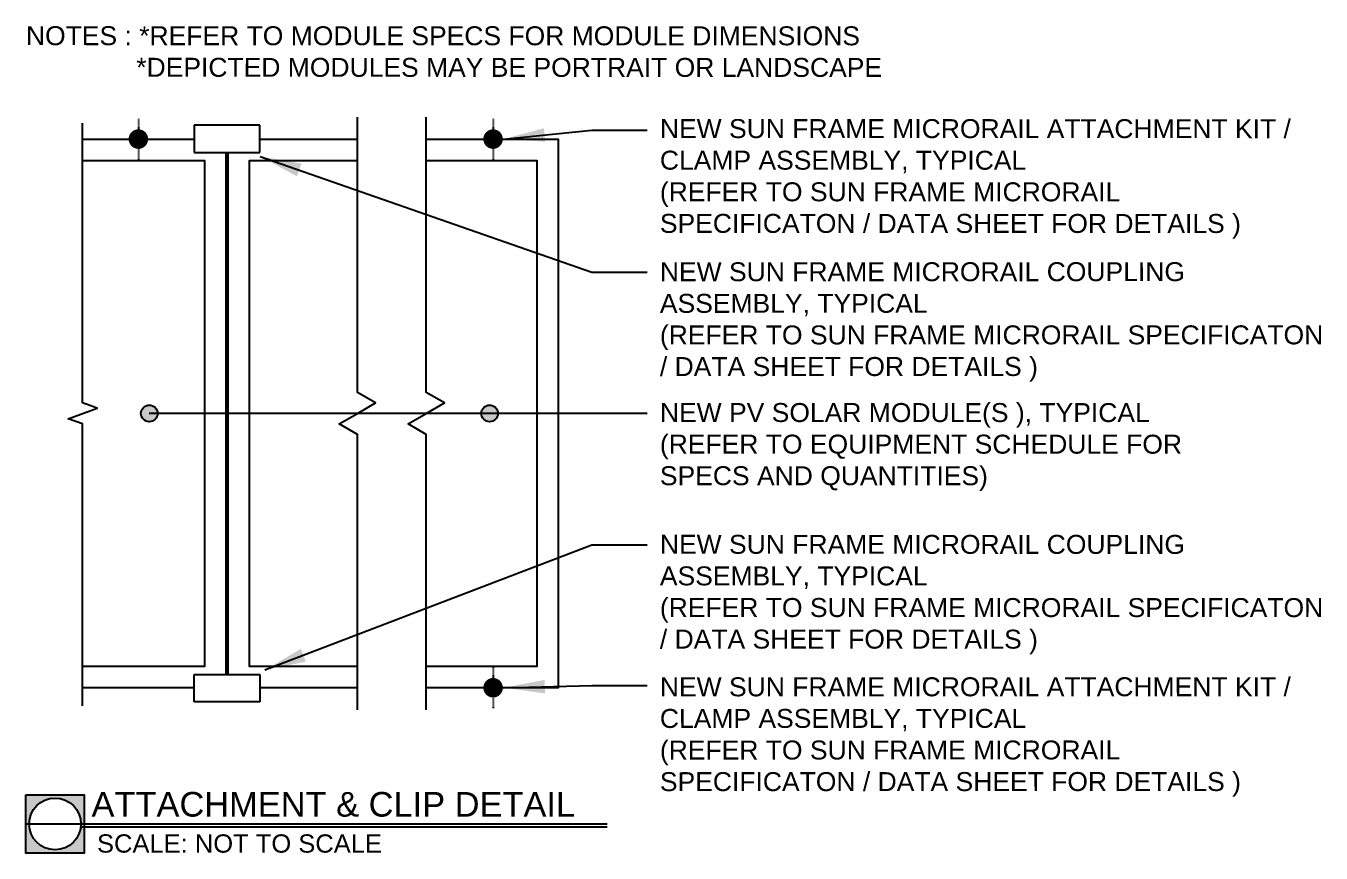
# Model space of a CAD drawing. Header units: feet. Extents: x 7599 to 8240, y -11181 to 1634.
# Drawn here: x 7599.3 to 7861, y -11181.2 to -11014.1 of the extents above; entities that cross this region are included whole.
import ezdxf

# ---------------------------------------------------------------- set-up
doc = ezdxf.new("R2010")
doc.units = ezdxf.units.FT
doc.header["$MEASUREMENT"] = 0
doc.linetypes.add('HIDDEN', pattern=[0.375, 0.25, -0.125])
doc.styles.add('PAPER SPACE TXT', font='technic_.ttf', dxfattribs={"height": 0.125})
doc.styles.add('TITLE BBLOCK TEXT', font='ARIALUNI.TTF')
doc.dimstyles.new('PAPER SPACE', dxfattribs={"dimscale": 0, "dimtxt": 0.125, "dimasz": 0.125, "dimexe": 0, "dimexo": 0.020508, "dimgap": 0.041992, "dimtad": 1, "dimdec": 4, "dimzin": 3, "dimdsep": 46, "dimlunit": 4, "dimtxsty": 'PAPER SPACE TXT', "dimcen": 0.125, "dimclrd": 1, "dimclre": 1, "dimclrt": 7, "dimadec": 0, "dimazin": 0, "dimtfac": 1, "dimtdec": 4, "dimtofl": 0, "dimtmove": 2, "dimatfit": 3, "dimfxl": 1, "dimfrac": 2, "dimtolj": 1, "dimtzin": 0, "dimarcsym": 1})

msp = doc.modelspace()

# ---------------------------------------------------------------- hatches: boundary and pattern name
h = msp.add_hatch(color=1)
h.dxf.hatch_style = 1
edge = h.paths.add_edge_path()
edge.add_arc((7624.22, -11092.38), 1.68, 0, 360)
h = msp.add_hatch(color=1)
h.dxf.hatch_style = 1
edge = h.paths.add_edge_path()
edge.add_arc((7693, -11092.38), 1.68, 0, 360)
h = msp.add_hatch(color=6)
h.dxf.hatch_style = 1
h.paths.add_polyline_path([(7611.08, -11169.43), (7599.29, -11169.43), (7599.29, -11181.22), (7611.08, -11181.22)])
h.paths.add_polyline_path([(7610.42, -11175.32, -1), (7599.95, -11175.32, -1)], flags=16)

# ---------------------------------------------------------------- linework, layer by layer
at = {"color": 1, "linetype": 'HIDDEN', "ltscale": 0.25}
for p, q in [((7622.01, -11032.84), (7622.01, -11041.07)), ((7693.7, -11032.84), (7693.7, -11041.07)), ((7693.7, -11143.7), (7693.7, -11151.93))]:
    msp.add_line(p, q, dxfattribs=at)
at = {"color": 1, "linetype": 'Continuous'}
for p, q in [((7646.56, -11034.13), (7633.28, -11034.13)), ((7633.28, -11034.13), (7633.28, -11039.63)), ((7646.56, -11039.63), (7646.56, -11034.13)), ((7633.28, -11039.63), (7646.56, -11039.63)), ((7633.28, -11150.64), (7633.28, -11145.13)), ((7633.28, -11145.13), (7646.56, -11145.13)), ((7646.56, -11145.13), (7646.56, -11150.64)), ((7646.56, -11150.64), (7633.28, -11150.64))]:
    msp.add_line(p, q, dxfattribs=at)
at = {"color": 6}
msp.add_line((7599.29, -11175.32), (7716.73, -11175.32), dxfattribs=at)
at = {"color": 251, "linetype": 'Continuous'}
msp.add_line((7610.42, -11175.92), (7716.73, -11175.92), dxfattribs=at)
at = {"color": 3, "linetype": 'Continuous', "flags": 128}
msp.add_lwpolyline([(7610.75, -11151.44), (7610.75, -11094.51), (7607.82, -11093.45), (7613.67, -11091.32), (7610.75, -11090.26), (7610.75, -11033.75)], dxfattribs=at)
at = {"color": 3, "flags": 128}
for points in [[(7666.29, -11152.28), (7666.29, -11096.62), (7662.62, -11094.5), (7666.29, -11092.38), (7669.96, -11090.26), (7666.29, -11088.15), (7666.29, -11032.49)], [(7680.19, -11152.28), (7680.19, -11096.62), (7676.52, -11094.5), (7680.19, -11092.38), (7683.86, -11090.26), (7680.19, -11088.15), (7680.19, -11032.49)]]:
    msp.add_lwpolyline(points, dxfattribs=at)
at = {"const_width": 1.97, "flags": 128}
for points in [[(7621.03, -11036.95, 1), (7623, -11036.95, 1)], [(7692.71, -11036.95, 1), (7694.68, -11036.95, 1)], [(7692.71, -11147.81, 1), (7694.68, -11147.81, 1)]]:
    msp.add_lwpolyline(points, format="xyb", close=True, dxfattribs=at)
at = {"color": 7, "linetype": 'Continuous', "flags": 128}
for points in [[(7610.75, -11036.95), (7633.28, -11036.95)], [(7646.56, -11036.95), (7666.29, -11036.95)], [(7680.19, -11036.95), (7706.82, -11036.95), (7706.82, -11147.81), (7680.19, -11147.81)], [(7639.67, -11039.63), (7639.67, -11145.13)], [(7640.17, -11145.13), (7640.17, -11039.63)], [(7633.28, -11147.81), (7610.75, -11147.81)], [(7666.29, -11147.81), (7646.56, -11147.81)]]:
    msp.add_lwpolyline(points, dxfattribs=at)
at = {"color": 8, "linetype": 'Continuous', "flags": 128}
for points in [[(7610.75, -11041.25), (7635.37, -11041.25), (7635.37, -11143.52), (7610.75, -11143.52)], [(7666.29, -11143.52), (7644.46, -11143.52), (7644.46, -11041.25), (7666.29, -11041.25)], [(7680.19, -11041.25), (7702.52, -11041.25), (7702.52, -11143.52), (7680.19, -11143.52)]]:
    msp.add_lwpolyline(points, dxfattribs=at)
at = {"color": 1, "flags": 128}
msp.add_lwpolyline([(7724.81, -11092.38), (7624.22, -11092.38)], dxfattribs=at)
at = {"color": 6}
msp.add_lwpolyline([(7599.29, -11169.43), (7611.08, -11169.43), (7611.08, -11181.22), (7599.29, -11181.22)], close=True, dxfattribs=at)
at = {"color": 1}
for centre in [(7624.22, -11092.38), (7693, -11092.38)]:
    msp.add_circle(centre, 1.68, dxfattribs=at)
at = {"color": 6}
msp.add_circle((7605.18, -11175.32), 5.23, dxfattribs=at)

# ---------------------------------------------------------------- texts
at = {"color": 7, "style": 'TITLE BBLOCK TEXT'}
for s, insert, char_height, width, attachment_point, rotation in [('\\pi-19.149,l19.149;NOTES : *REFER TO MODULE SPECS FOR MODULE DIMENSIONS\\P\\pi0,l0;               *DEPICTED MODULES MAY BE PORTRAIT OR LANDSCAPE\\P\\P\\pi-19.149,l19.149;               ', (7599.3, -11014.14), 3.8299, 248.3125, 1, 359.9886), ('NEW SUN FRAME MICRORAIL ATTACHMENT KIT /\\PCLAMP ASSEMBLY, TYPICAL\\P(REFER TO SUN FRAME MICRORAIL SPECIFICATON / DATA SHEET FOR DETAILS )', (7727.4, -11032.91), 3.8299, 129.0612, 1, 359.9886), ('NEW SUN FRAME MICRORAIL COUPLING ASSEMBLY, TYPICAL\\P(REFER TO SUN FRAME MICRORAIL SPECIFICATON / DATA SHEET FOR DETAILS )', (7727.4, -11085.98), 3.8299, 136.3807, 7, 0.0114), ('NEW PV SOLAR MODULE(S ), TYPICAL\\P(REFER TO EQUIPMENT SCHEDULE FOR SPECS AND QUANTITIES)', (7727.4, -11090.28), 3.8299, 105.4472, 1, 359.9886), ('NEW SUN FRAME MICRORAIL COUPLING ASSEMBLY, TYPICAL\\P(REFER TO SUN FRAME MICRORAIL SPECIFICATON / DATA SHEET FOR DETAILS )', (7727.4, -11116.91), 3.8299, 136.3807, 1, 359.9886), ('NEW SUN FRAME MICRORAIL ATTACHMENT KIT /\\PCLAMP ASSEMBLY, TYPICAL\\P(REFER TO SUN FRAME MICRORAIL SPECIFICATON / DATA SHEET FOR DETAILS )', (7727.4, -11169.85), 3.8299, 129.0612, 7, 0.0114), ('ATTACHMENT & CLIP DETAIL', (7612.55, -11168.86), 4.9766, 191.6609, 1, 359.9886), ('SCALE: NOT TO SCALE', (7613.66, -11177.43), 3.6907, 80.1638, 1, 359.9886)]:
    msp.add_mtext(s, dxfattribs=dict(at, insert=insert, char_height=char_height, width=width, attachment_point=attachment_point, rotation=rotation))

# ---------------------------------------------------------------- leaders
for points in [[(7695.82, -11036.95), (7713.66, -11035.16), (7724.81, -11035.16)], [(7646.65, -11040.44), (7713.66, -11063.84), (7724.81, -11063.84)], [(7647.57, -11144.22), (7713.66, -11118.93), (7724.81, -11118.93)], [(7695.82, -11147.81), (7713.66, -11147.35), (7724.81, -11147.35)]]:
    msp.add_leader(points, dimstyle='PAPER SPACE', override={"dimscale": 66.653699, "dimtad": 0})

doc.saveas('drawing.dxf')
